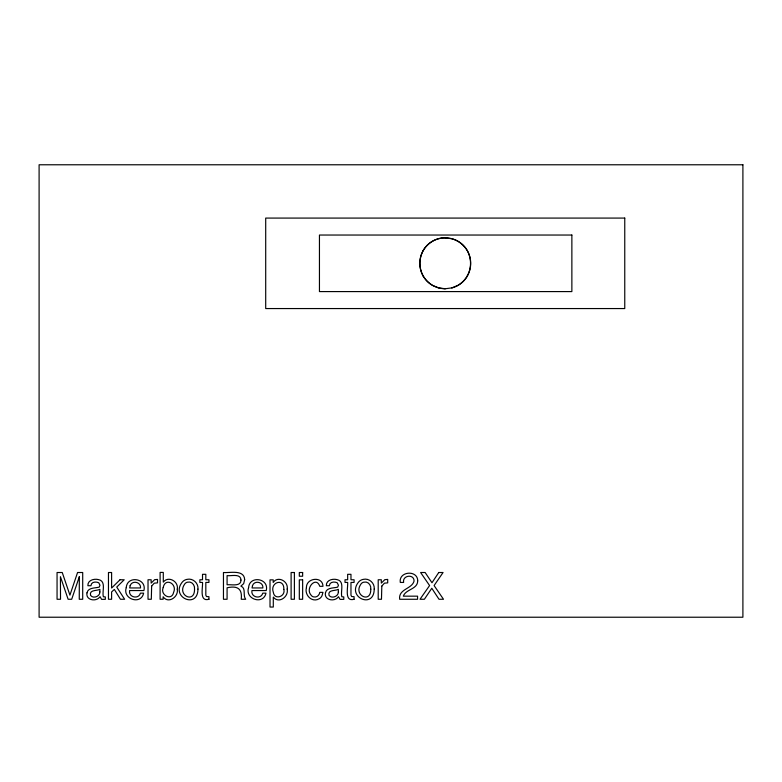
<?xml version="1.0" encoding="UTF-8"?>
<svg xmlns="http://www.w3.org/2000/svg" width="782" height="782" viewBox="0 0 782 782"><rect width="100%" height="100%" fill="white"/><g stroke="black" fill="none" stroke-linecap="round" stroke-linejoin="round"><path stroke-width="1.17" d="M423.199 250.592C418.849 258.431 418.849 268.206 423.199 276.036M467.274 276.036C471.624 268.206 471.624 258.431 467.274 250.592A25.483 25.444 -90 0 0 451.82 238.735L445.232 237.865M445.232 288.763L451.82 287.893L457.959 285.352A25.444 25.444 0 0 0 464.733 246.956A25.444 25.444 0 0 0 425.74 246.956A25.444 25.444 0 0 0 432.514 285.352L438.653 287.893L445.232 288.763A25.503 25.454 -90 0 1 423.199 276.046M423.199 250.475A25.503 25.454 -90 0 1 445.232 237.757M467.274 276.114A25.483 25.444 -90 0 1 451.82 287.972M79.334 576.696L79.256 599.266L82.706 599.266L82.706 572.512L77.565 572.512L69.93 595.131L62.247 572.512L57.057 572.512L57.057 599.266L60.517 599.266L60.419 576.696L68.112 599.266L71.7 599.266L79.334 576.696M283.846 589.393C285.811 596.627 274.306 600.459 273.338 592.287C269.653 582.209 284.345 577.546 283.846 589.393M163.213 587.536C159.821 595.102 171.815 601.338 173.594 592.424C177.534 583.724 165.139 577.194 163.213 587.536M177.279 589.139C178.814 596.891 168.228 604.212 163.125 596.774L163.125 599.266L160.105 599.266L160.105 572.414L163.291 572.414L163.291 582.131C168.267 575.503 178.824 581.397 177.279 589.139M197.954 589.1C197.817 609.51 170.163 597.135 182.274 582.111A8.055 8.055 0 0 1 186.976 579.374C192.851 577.908 198.608 583.128 197.954 589.1M306.427 587.624C304.306 594.946 311.881 602.932 319.066 598.826A6.696 6.696 0 0 0 322.018 595.718L322.966 592.365L319.779 592.365C319.398 595.298 316.671 597.683 313.66 596.901A4.018 4.018 0 0 1 311.001 595.024C304.951 588.396 316.143 575.62 319.779 586.314L322.966 586.314C322.839 575.875 306.104 577.82 306.427 587.624M374.216 589.1C374.07 609.51 346.416 597.135 358.527 582.111A8.055 8.055 0 0 1 363.239 579.374C369.104 577.908 374.871 583.128 374.216 589.1M126.254 587.644C122.315 599.159 141.083 605.327 143.634 593.147L140.408 593.147C138.825 599.638 128.277 597.477 129.607 590.557L143.908 590.557C147.036 578.162 127.026 575.2 126.254 587.644M248.588 587.644C244.649 599.159 263.426 605.327 265.968 593.147L262.752 593.147C261.159 599.638 250.611 597.477 251.951 590.557L266.242 590.557C269.379 578.162 249.36 575.2 248.588 587.644M287.19 589.081C288.91 596.774 278.705 604.173 273.299 597.077L273.299 607.047L270.015 607.047L270.015 579.853L273.201 579.853L273.201 582.434C277.952 575.454 288.636 581.358 287.19 589.081M240.983 580.068C241.052 586.999 231.12 584.281 227.083 584.77L227.083 575.62C231.11 576.246 240.807 573.157 240.983 580.068M86.978 592.864C85.453 600.381 96.479 602.189 100.047 596.686L101.601 599.383L105.326 599.354L105.326 596.94L103.371 596.734C101.816 591.515 106.567 581.221 98.552 579.609C94.192 578.416 87.506 580.156 87.877 585.718L90.937 585.718C91.015 581.779 96.049 581.358 98.776 582.805L99.969 585.239L99.187 587.135C95.121 588.22 88.073 587.409 86.978 592.864M325.449 592.864C323.924 600.381 334.94 602.189 338.508 596.686L340.072 599.383L343.787 599.354L343.787 596.94L341.832 596.734C340.278 591.515 345.028 581.221 337.022 579.609C332.653 578.416 325.977 580.156 326.338 585.718L329.398 585.718C329.486 581.779 334.51 581.358 337.247 582.805L338.44 585.239L337.648 587.135C333.582 588.22 326.544 587.409 325.449 592.864M417.696 580.909C417.656 589.423 405.721 589.081 403.317 596.167L417.568 596.167L417.568 599.266L399.661 599.266C398.282 588.875 412.016 589.081 414.069 581.055C414.196 573.646 402.114 575.269 403.629 582.434L400.296 582.434C398.468 571.075 417.891 569.736 417.696 580.909M194.532 589.198C194.835 603.968 176.937 595.307 184.513 584.349A4.457 4.457 0 0 1 187.485 582.199C191.746 580.977 195.08 585.151 194.532 589.198M370.785 589.198C371.088 603.968 353.2 595.307 360.766 584.349A4.457 4.457 0 0 1 363.738 582.199C368.009 580.977 371.333 585.151 370.785 589.198M244.658 579.726L243.671 583.655L240.885 586.119C245.968 587.966 243.134 594.291 244.971 598.074L245.685 599.266L241.237 599.266C242.42 588.807 237.64 585.435 227.083 587.79L227.083 599.266L223.457 599.266L223.457 572.512C229.781 573.118 244.277 569.267 244.658 579.726M99.881 591.984C100.145 596.441 93.068 599.09 90.556 595.346C89.06 589.55 96.733 591.075 99.881 589.345L99.881 591.984M338.342 591.984C338.606 596.441 331.529 599.09 329.027 595.346C327.521 589.55 335.195 591.075 338.342 589.345L338.342 591.984M151.64 586.089L151.307 599.266L148.023 599.266L148.023 579.755L151.141 579.755L151.141 583.128L154.621 579.677L157.514 579.413L157.514 582.873L154.25 583.177L151.64 586.089M381.812 586.089L381.479 599.266L378.205 599.266L378.205 579.755L381.313 579.755L381.313 583.128L384.803 579.677L387.696 579.413L387.696 582.873L384.421 583.177L381.812 586.089M130.154 585.659L129.695 587.956L140.535 587.956C141.18 581.896 132.031 579.961 130.154 585.659M252.488 585.659L252.039 587.956L262.879 587.956C263.514 581.896 254.375 579.961 252.488 585.659M438.751 572.512L431.977 582.746L425.144 572.512L420.608 572.512L429.592 585.552L420.002 599.266L424.382 599.266L431.791 588.269L439.005 599.266L443.502 599.266L434.088 585.552L443.071 572.512L438.751 572.512M120.027 579.755L111.611 588.044L111.611 572.512L108.463 572.512L108.463 599.266L111.611 599.266L111.611 591.945L114.358 589.433L120.448 599.266L124.631 599.266L116.743 587.067L124.221 579.755L120.027 579.755M208.941 599.266C198.99 602.15 203.007 587.399 202.509 582.434L199.869 582.434L199.869 579.755L202.509 579.755L202.509 574.311L205.822 574.311L205.822 579.755L208.941 579.755L208.941 582.434L205.822 582.434L205.822 595.17L206.516 596.539L208.941 596.686L208.941 599.266M354.08 599.266C344.129 602.15 348.146 587.399 347.658 582.434L345.009 582.434L345.009 579.755L347.658 579.755L347.658 574.311L350.971 574.311L350.971 579.755L354.08 579.755L354.08 582.434L350.971 582.434L350.971 595.17L351.656 596.539L354.08 596.686L354.08 599.266M742.9 164.777L39.1 164.777L39.1 617.223L742.9 617.223L742.9 164.777M624.759 218.08L265.704 218.08L265.704 308.558L624.759 308.558L624.759 218.08M571.867 235.04L319.447 235.04L319.447 291.588L571.867 291.588L571.867 235.04M294.394 572.512L291.109 572.512L291.109 599.266L294.394 599.266L294.394 572.512M302.644 572.512L299.31 572.512L299.31 576.226L302.644 576.226L302.644 572.512M302.644 579.853L299.31 579.853L299.31 599.266L302.644 599.266L302.644 579.853"/></g></svg>
